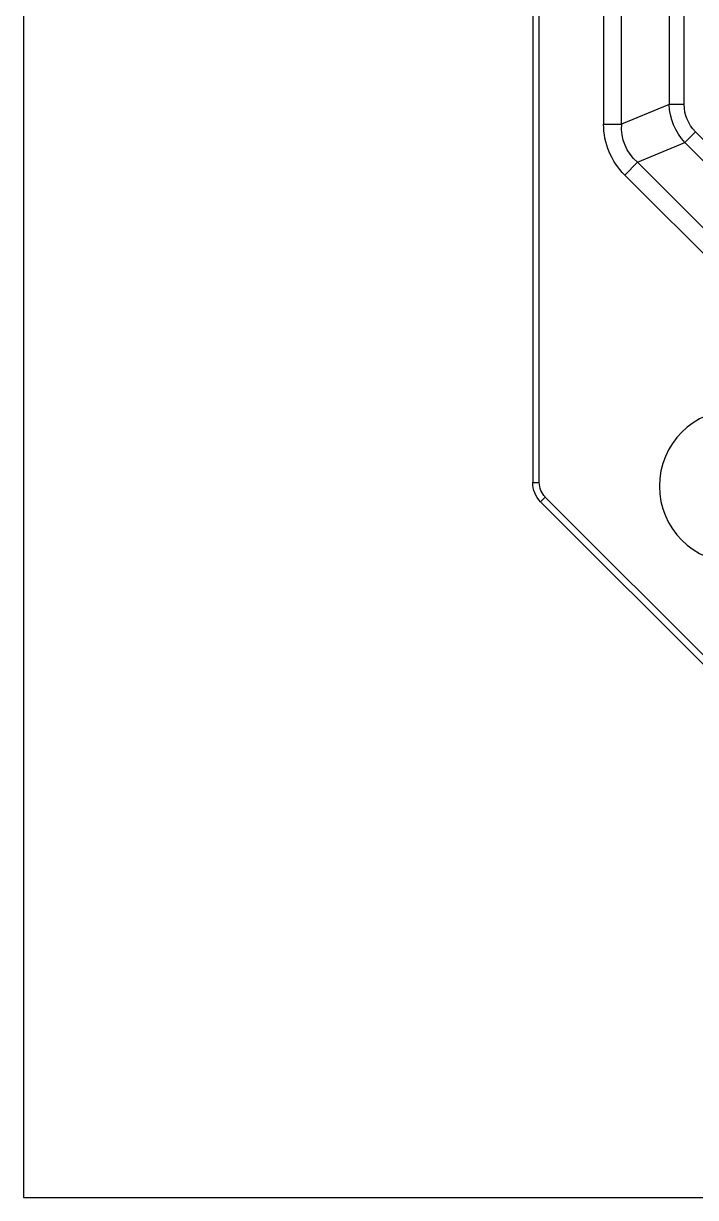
# Model space of a CAD drawing. Header units: millimetres. Extents: x 0 to 504600, y 0 to 118800.
# Drawn here: x 430024.2 to 430156.2, y 45578.4 to 45808.8 of the extents above; entities that cross this region are included whole.
import ezdxf

# ---------------------------------------------------------------- set-up
doc = ezdxf.new("R2010")
doc.units = ezdxf.units.MM
doc.header["$LTSCALE"] = 200
doc.layers.add('LG-AIRCON', color=240, linetype='Continuous')

# ---------------------------------------------------------------- blocks, each defined once
blk = doc.blocks.new('UXC')
at = {"layer": 'LG-AIRCON', "color": 0}
for p, q in [((-429.4, 725.15), (-394.1, 760.45)), ((-393.18, 759.53), (-428.48, 724.23)), ((-412.87, 661.04), (-339.91, 733.93)), ((-337.41, 731.43), (-410.37, 658.54)), ((-429.4, 725.15), (-428.48, 724.23)), ((-430.95, 40.6), (-430.95, 721.4)), ((-430.95, 721.4), (-429.65, 721.4)), ((-429.65, 721.4), (-429.65, 40.6)), ((-401.07, 654.68), (-333.56, 722.13)), ((-331.46, 720.03), (-398.97, 652.58)), ((-412.87, 661.04), (-410.37, 658.54)), ((-410.37, 658.54), (-401.07, 654.68)), ((-398.97, 652.58), (-401.07, 654.68)), ((-417.02, 651.03), (-413.48, 651.03)), ((-417.02, 111.03), (-417.02, 651.03)), ((-404.18, 647.18), (-413.48, 651.03)), ((-413.48, 651.03), (-413.48, 111.03)), ((-401.21, 647.18), (-404.18, 647.18)), ((-404.18, 114.89), (-404.18, 647.18)), ((-401.21, 647.18), (-401.21, 114.89))]:
    blk.add_line(p, q, dxfattribs=at)
blk.add_circle((-391.06, 722.11), 15, dxfattribs=at)
for radius in [5.3, 4]:
    blk.add_arc((-425.65, 721.4), radius, 135, 180, dxfattribs=at)
for centre, major_axis, ratio in [((-388.73, 645.17), (-27.23, 11.29), 0.678562), ((-388.73, 645.17), (-24.09, 9.99), 0.575125), ((-385.93, 644.01), (-17.34, 7.19), 0.799319), ((-385.93, 644.01), (-14.7, 6.09), 0.678562)]:
    blk.add_ellipse(centre, major_axis=major_axis, ratio=ratio, start_param=6.009009, end_param=6.557362, dxfattribs=at)
blk = doc.blocks.new('UXB+UXC')
at = {"layer": 'LG-AIRCON', "color": 0}
blk.add_blockref('UXC', (0, 0), dxfattribs=at)

msp = doc.modelspace()

# ---------------------------------------------------------------- linework, layer by layer
at = {"layer": 'LG-AIRCON', "color": 8}
msp.add_lwpolyline([(430024.22, 45578.42), (433104.22, 45578.42), (433104.22, 46538.42), (430024.22, 46538.42)], close=True, dxfattribs=at)

# ---------------------------------------------------------------- block references
at = {"layer": 'LG-AIRCON', "color": 142, "xscale": -1, "rotation": 180}
msp.add_blockref('UXB+UXC', (430555.17, 46440.12), dxfattribs=at)

doc.saveas('drawing.dxf')
